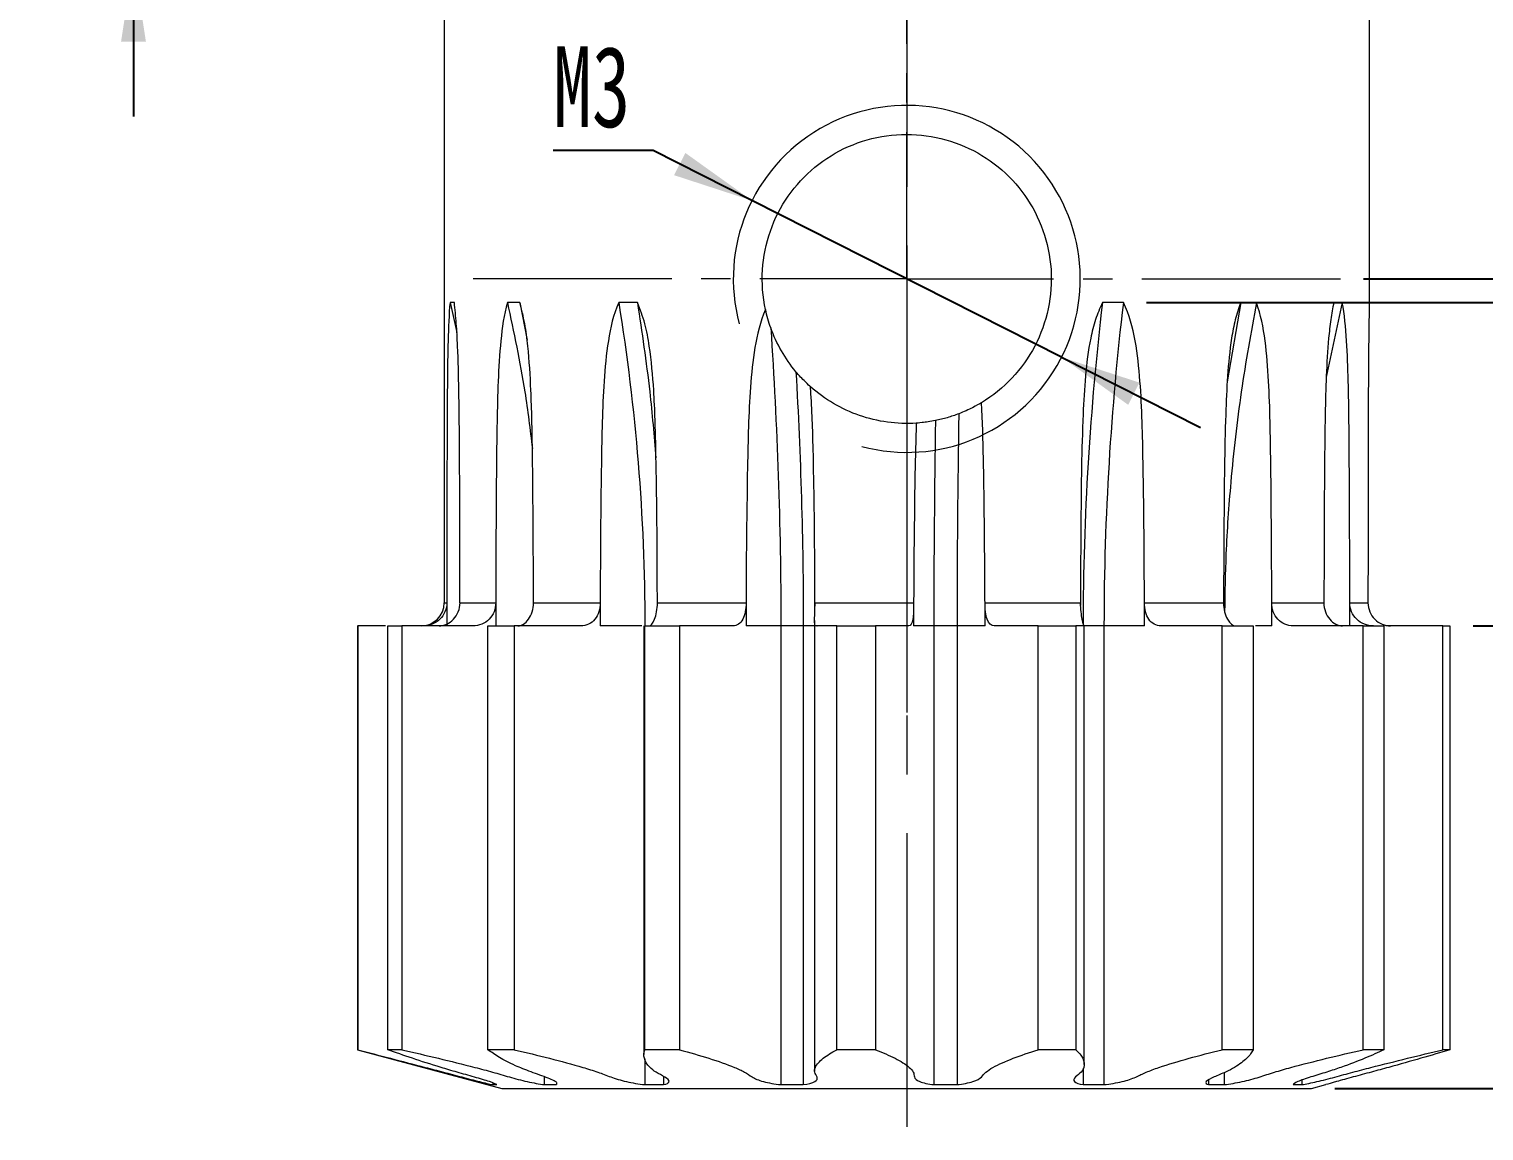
# Model space of a CAD drawing. Header units: millimetres. Extents: x 2 to 295, y 1 to 209.
# Drawn here: x 33.4 to 96.3, y 57.8 to 105.5 of the extents above; entities that cross this region are included whole.
import ezdxf

# ---------------------------------------------------------------- set-up
doc = ezdxf.new("R2010")
doc.units = ezdxf.units.MM
doc.linetypes.add('CENTER', pattern=[10.16, 6.35, -1.27, 1.27, -1.27])
doc.linetypes.add('CENTERX2', pattern=[20.32, 12.7, -2.54, 2.54, -2.54])
doc.layers.add('DIM', color=5, linetype='Continuous')
doc.layers.add('中心线', color=1, linetype='CENTER', lineweight=15)
doc.styles.add('SLDTEXTSTYLE0', font='TXT', dxfattribs={"width": 0.469})
doc.styles.add('SLDTEXTSTYLE14', font='TXT', dxfattribs={"width": 0.7})
doc.dimstyles.new('SLDDIMSTYLE0', dxfattribs={"dimtxt": 3.5, "dimasz": 3.5, "dimexe": 0, "dimexo": 0.0625, "dimgap": 0.875, "dimtad": 2, "dimlfac": 0.2, "dimrnd": 1e-09, "dimzin": 12, "dimdsep": 46, "dimtxsty": 'SLDTEXTSTYLE0', "dimsah": 1, "dimcen": 0.09, "dimadec": 0, "dimazin": 3, "dimtfac": 1, "dimtmove": 0, "dimatfit": 0, "dimfxl": 0, "dimfrac": 2, "dimtolj": 1, "dimtzin": 12, "dimarcsym": 0})
doc.dimstyles.new('SLDDIMSTYLE1', dxfattribs={"dimtxt": 3.5, "dimasz": 3.5, "dimexe": 0, "dimexo": 0.0625, "dimgap": 0.875, "dimtad": 2, "dimlfac": 0.2, "dimrnd": 1e-09, "dimzin": 12, "dimdsep": 46, "dimtxsty": 'SLDTEXTSTYLE0', "dimsah": 1, "dimcen": 0.09, "dimadec": 0, "dimazin": 3, "dimtol": 1, "dimtp": -0.03, "dimtm": 0.08, "dimtfac": 1, "dimtofl": 0, "dimtmove": 0, "dimatfit": 3, "dimfxl": 0, "dimfrac": 2, "dimtolj": 1, "dimarcsym": 0})
doc.dimstyles.new('SLDDIMSTYLE2', dxfattribs={"dimtxt": 3.5, "dimasz": 3.5, "dimexe": 0, "dimexo": 0.0625, "dimgap": 0.875, "dimtad": 2, "dimlfac": 0.2, "dimrnd": 1e-09, "dimzin": 12, "dimdsep": 46, "dimtxsty": 'SLDTEXTSTYLE0', "dimsah": 1, "dimcen": 0.09, "dimadec": 0, "dimazin": 3, "dimtfac": 1, "dimtofl": 0, "dimtmove": 0, "dimatfit": 3, "dimfxl": 0, "dimfrac": 2, "dimtolj": 1, "dimtzin": 12, "dimarcsym": 0})
doc.dimstyles.new('SLDDIMSTYLE3', dxfattribs={"dimtxt": 3.5, "dimasz": 3.5, "dimexe": 0, "dimexo": 0.0625, "dimgap": 0.875, "dimtad": 2, "dimlfac": 0.2, "dimrnd": 1e-09, "dimzin": 12, "dimdsep": 46, "dimtxsty": 'SLDTEXTSTYLE0', "dimsah": 1, "dimcen": 0.09, "dimadec": 0, "dimazin": 3, "dimtol": 1, "dimtp": 0.1, "dimtm": 0.1, "dimtfac": 1, "dimtdec": 1, "dimtofl": 0, "dimtmove": 0, "dimatfit": 3, "dimfxl": 0, "dimfrac": 2, "dimtolj": 1, "dimarcsym": 0})
doc.dimstyles.new('SLDDIMSTYLE4', dxfattribs={"dimtxt": 3.5, "dimasz": 3.5, "dimexe": 0, "dimexo": 0.0625, "dimgap": 0.875, "dimtad": 0, "dimtih": 1, "dimtoh": 1, "dimlfac": 0.2, "dimrnd": 1e-09, "dimzin": 12, "dimdsep": 46, "dimtxsty": 'SLDTEXTSTYLE0', "dimsah": 1, "dimcen": 0, "dimadec": 0, "dimazin": 3, "dimtfac": 1, "dimtmove": 0, "dimatfit": 3, "dimfxl": 0, "dimfrac": 2, "dimtolj": 1, "dimtzin": 12, "dimarcsym": 0})

# ---------------------------------------------------------------- blocks, each defined once
blk = doc.blocks.new('_D')
at = {"layer": 'DIM'}
for p, q in [((37.94, 120.843), (37.94, 127.573)), ((50.804, 120.844), (36.94, 120.843)), ((37.94, 120.843), (37.942, 108.414)), ((50.805, 108.415), (36.942, 108.413)), ((37.942, 108.414), (37.942, 101.683))]:
    blk.add_line(p, q, dxfattribs=at)
for points in [[(37.94, 120.843), (38.479, 124.343), (37.402, 124.343)], [(37.942, 108.414), (37.403, 104.913), (38.48, 104.914)]]:
    blk.add_solid(points, dxfattribs=at)
at = {"layer": 'DIM', "insert": (33.43, 109.445), "char_height": 3.5, "attachment_point": 1, "rotation": 90.00508, "style": 'SLDTEXTSTYLE14'}
blk.add_mtext('MAX=2.5', dxfattribs=at)
blk = doc.blocks.new('_D_1')
at = {"layer": 'DIM'}
for p, q in [((86.873, 129.664), (139.005, 129.664)), ((138.005, 59.664), (138.005, 129.664)), ((89.873, 59.664), (139.005, 59.664))]:
    blk.add_line(p, q, dxfattribs=at)
for points in [[(138.005, 129.664), (137.467, 126.164), (138.544, 126.164)], [(138.005, 59.664), (138.544, 63.164), (137.467, 63.164)]]:
    blk.add_solid(points, dxfattribs=at)
at = {"layer": 'DIM', "char_height": 3.5, "attachment_point": 1, "rotation": 90, "style": 'SLDTEXTSTYLE14'}
for s, insert in [('0.03', (129.42, 93.448)), ('0.08', (133.494, 93.448)), ('-', (129.42, 92.087)), ('-', (133.494, 92.087)), ('14', (133.494, 88.004))]:
    blk.add_mtext(s, dxfattribs=dict(at, insert=insert))
blk = doc.blocks.new('_D_2')
at = {"layer": 'DIM'}
for p, q in [((91.123, 94.664), (118.117, 94.664)), ((117.117, 59.664), (117.117, 94.664)), ((89.873, 59.664), (118.117, 59.664))]:
    blk.add_line(p, q, dxfattribs=at)
for points in [[(117.117, 94.664), (116.578, 91.164), (117.655, 91.164)], [(117.117, 59.664), (117.655, 63.164), (116.578, 63.164)]]:
    blk.add_solid(points, dxfattribs=at)
at = {"layer": 'DIM', "insert": (112.605, 76.102), "char_height": 3.5, "attachment_point": 1, "rotation": 90, "style": 'SLDTEXTSTYLE14'}
blk.add_mtext('7', dxfattribs=at)
blk = doc.blocks.new('_D_3')
at = {"layer": 'DIM'}
for p, q in [((95.858, 79.664), (102.522, 79.664)), ((101.522, 79.664), (101.522, 59.664)), ((89.873, 59.664), (102.522, 59.664))]:
    blk.add_line(p, q, dxfattribs=at)
for points in [[(101.522, 79.664), (100.983, 76.164), (102.06, 76.164)], [(101.522, 59.664), (102.06, 63.164), (100.983, 63.164)]]:
    blk.add_solid(points, dxfattribs=at)
at = {"layer": 'DIM', "insert": (97.01, 69.333), "char_height": 3.5, "attachment_point": 1, "rotation": 90, "style": 'SLDTEXTSTYLE14'}
blk.add_mtext('4', dxfattribs=at)
blk = doc.blocks.new('_D_4')
at = {"layer": 'DIM'}
for p, q in [((92.394, 114.664), (124.913, 114.664)), ((123.913, 114.664), (123.913, 59.664)), ((89.873, 59.664), (124.913, 59.664))]:
    blk.add_line(p, q, dxfattribs=at)
for points in [[(123.913, 114.664), (123.375, 111.164), (124.452, 111.164)], [(123.913, 59.664), (124.452, 63.164), (123.375, 63.164)]]:
    blk.add_solid(points, dxfattribs=at)
at = {"layer": 'DIM', "insert": (119.402, 82.597), "char_height": 3.5, "attachment_point": 1, "rotation": 90, "style": 'SLDTEXTSTYLE14'}
blk.add_mtext('11', dxfattribs=at)
blk = doc.blocks.new('_D_5')
at = {"layer": 'DIM'}
for p, q in [((81.736, 93.641), (110.769, 93.641)), ((109.769, 93.641), (109.769, 59.664)), ((89.873, 59.664), (110.769, 59.664))]:
    blk.add_line(p, q, dxfattribs=at)
for points in [[(109.769, 93.641), (109.231, 90.141), (110.307, 90.141)], [(109.769, 59.664), (110.307, 63.164), (109.231, 63.164)]]:
    blk.add_solid(points, dxfattribs=at)
at = {"layer": 'DIM', "char_height": 3.5, "attachment_point": 1, "rotation": 90, "style": 'SLDTEXTSTYLE14'}
for s, insert in [('±0.1', (105.257, 74.722)), ('6.8', (105.257, 68.67))]:
    blk.add_mtext(s, dxfattribs=dict(at, insert=insert))
blk = doc.blocks.new('_D_7')
at = {"layer": 'DIM'}
for p, q in [((60.402, 100.213), (56.092, 100.213)), ((64.68, 98.049), (60.402, 100.213)), ((78.066, 91.28), (64.68, 98.049)), ((78.066, 91.28), (84.072, 88.242))]:
    blk.add_line(p, q, dxfattribs=at)
for points in [[(64.68, 98.049), (61.8, 100.109), (61.314, 99.148)], [(78.066, 91.28), (80.946, 89.22), (81.432, 90.181)]]:
    blk.add_solid(points, dxfattribs=at)
at = {"layer": 'DIM', "insert": (56.092, 104.724), "char_height": 3.5, "attachment_point": 1, "style": 'SLDTEXTSTYLE14'}
blk.add_mtext('M3', dxfattribs=at)
blk = doc.blocks.new('SW_CENTERMARKSYMBOL_0')
at = {"layer": '中心线', "color": 0}
for p, q in [((0, 12.5), (0, 18.75)), ((0, 0), (0, 12.5)), ((-12.5, 0), (-18.75, 0)), ((0, 0), (-12.5, 0)), ((0, 0), (0, -12.5)), ((0, 0), (12.5, 0)), ((12.5, 0), (18.75, 0)), ((0, -12.5), (0, -18.75))]:
    blk.add_line(p, q, dxfattribs=at)

msp = doc.modelspace()

# ---------------------------------------------------------------- linework, layer by layer
at = {"color": 7, "linetype": 'Continuous', "lineweight": 15}
for p, q in [((51.373, 108.044), (51.373, 80.664)), ((91.373, 93.568), (91.373, 108.044)), ((51.627, 93.646), (51.92, 92.346)), ((54.64, 93.641), (54.956, 92.016)), ((85.809, 93.64), (85.229, 90.213)), ((90.199, 93.643), (89.509, 90.414)), ((51.488, 80.664), (51.488, 79.747)), ((52.058, 80.664), (53.604, 80.664)), ((53.604, 80.664), (53.604, 79.664)), ((55.236, 80.664), (58.119, 80.664)), ((58.119, 80.664), (58.119, 79.664)), ((60.594, 80.664), (64.425, 80.664)), ((64.425, 80.664), (64.425, 79.664)), ((67.408, 80.664), (71.669, 80.664)), ((71.669, 80.664), (71.669, 79.664)), ((74.757, 79.664), (74.757, 80.664)), ((74.757, 80.664), (78.873, 80.664)), ((81.649, 80.664), (85.064, 80.664)), ((81.649, 79.664), (81.649, 80.664)), ((87.153, 80.664), (89.406, 80.664)), ((87.153, 79.664), (87.153, 80.664)), ((90.527, 80.664), (91.313, 80.664)), ((90.527, 79.664), (90.527, 80.664)), ((67.388, 79.896), (67.388, 60.428)), ((47.623, 79.664), (47.623, 61.339)), ((47.623, 79.664), (47.638, 79.664)), ((47.638, 79.664), (47.638, 61.339)), ((48.937, 61.339), (48.937, 79.664)), ((48.937, 79.664), (49.544, 79.664)), ((49.544, 79.664), (49.544, 61.339)), ((53.267, 61.339), (53.267, 79.664)), ((53.267, 79.664), (54.398, 79.664)), ((54.398, 79.664), (54.398, 61.339)), ((60.008, 79.664), (60.008, 61.13)), ((60.042, 61.339), (60.042, 79.664)), ((60.042, 79.664), (61.545, 79.664)), ((61.545, 79.664), (61.545, 61.339)), ((65.93, 79.664), (65.93, 59.832)), ((66.9, 79.664), (65.93, 79.664)), ((66.9, 79.664), (66.9, 59.832)), ((68.347, 61.339), (68.347, 79.664)), ((68.347, 79.664), (70.019, 79.664)), ((70.019, 79.664), (70.019, 61.339)), ((72.543, 79.664), (72.543, 59.832)), ((73.547, 79.664), (72.543, 79.664)), ((73.547, 79.664), (73.547, 59.832)), ((77.061, 61.339), (77.061, 79.664)), ((77.061, 79.664), (78.676, 79.664)), ((78.676, 79.664), (78.676, 61.339)), ((79.9, 79.664), (78.998, 79.664)), ((79.048, 60.705), (79.048, 79.664)), ((79.9, 79.664), (79.9, 59.832)), ((85.007, 61.339), (85.007, 79.664)), ((85.007, 79.664), (86.346, 79.664)), ((86.346, 79.664), (86.346, 61.339)), ((91.111, 61.339), (91.111, 79.664)), ((91.111, 79.664), (91.995, 79.664)), ((91.995, 79.664), (91.995, 61.339)), ((94.55, 61.339), (94.55, 79.664)), ((94.55, 79.664), (94.858, 79.664)), ((94.858, 79.664), (94.858, 61.339)), ((47.623, 61.339), (53.873, 59.664)), ((47.638, 61.339), (47.623, 61.339)), ((49.544, 61.339), (48.937, 61.339)), ((54.398, 61.339), (53.267, 61.339)), ((61.545, 61.339), (60.042, 61.339)), ((70.019, 61.339), (68.347, 61.339)), ((78.676, 61.339), (77.061, 61.339)), ((86.346, 61.339), (85.007, 61.339)), ((91.995, 61.339), (91.111, 61.339)), ((94.858, 61.339), (94.55, 61.339)), ((60.052, 60.942), (60.052, 59.832)), ((78.998, 60.538), (78.998, 59.832)), ((53.471, 59.911), (53.471, 59.832)), ((53.471, 59.832), (53.656, 59.832)), ((55.703, 60.171), (55.703, 59.832)), ((55.703, 59.832), (56.234, 59.832)), ((56.234, 59.895), (56.234, 59.832)), ((60.052, 59.832), (60.857, 59.832)), ((60.857, 60.191), (60.857, 59.832)), ((65.93, 59.832), (66.9, 59.832)), ((72.543, 59.832), (73.547, 59.832)), ((78.998, 59.832), (79.9, 59.832)), ((84.423, 60.039), (84.423, 59.832)), ((84.423, 59.832), (85.102, 59.832)), ((85.102, 60.359), (85.102, 59.832)), ((88.085, 59.832), (88.45, 59.832)), ((88.45, 60.028), (88.45, 59.832)), ((88.873, 59.664), (89.498, 59.832)), ((89.491, 59.832), (89.498, 59.832)), ((53.873, 59.664), (71.373, 59.664)), ((71.373, 59.664), (88.873, 59.664))]:
    msp.add_line(p, q, dxfattribs=at)
at = {"color": 8, "linetype": 'Continuous', "lineweight": 15}
msp.add_line((51.373, 80.664), (51.488, 80.664), dxfattribs=at)
at = {"color": 7, "linetype": 'Continuous', "lineweight": 0}
msp.add_arc((71.373, 94.664), 7.5, 255, 195, dxfattribs=at)
at = {"color": 7, "linetype": 'Continuous', "lineweight": 15}
msp.add_arc((50.373, 80.664), 1, 270, 0, dxfattribs=at)
for points, knots in [([(65.265, 93.338), (65.144, 93.895), (65.1, 94.48), (65.17, 95.622), (65.286, 96.193), (65.853, 97.811), (66.523, 98.768), (67.845, 99.855), (68.331, 100.154), (69.373, 100.613), (69.934, 100.773), (71.633, 101.013), (72.823, 100.85), (74.914, 99.939), (75.819, 99.203), (76.807, 97.805), (77.07, 97.297), (77.452, 96.224), (77.571, 95.652), (77.685, 93.943), (77.437, 92.769), (76.378, 90.751), (75.578, 89.902), (74.602, 89.313)], [0, 0, 0, 0, 0.0625, 0.0625, 0.125, 0.125, 0.25, 0.25, 0.3125, 0.3125, 0.375, 0.375, 0.5, 0.5, 0.625, 0.625, 0.6875, 0.6875, 0.75, 0.75, 0.875, 0.875, 1, 1, 1, 1]), ([(51.627, 93.646), (51.58, 93.131), (51.559, 92.566), (51.527, 91.411), (51.519, 90.828), (51.501, 89.073), (51.498, 87.895), (51.49, 84.368), (51.488, 82.017), (51.488, 79.664)], [0, 0, 0, 0, 0.125, 0.125, 0.25, 0.25, 0.5, 0.5, 1, 1, 1, 1]), ([(51.813, 93.646), (51.795, 93.645), (51.778, 93.644), (51.761, 93.643), (51.745, 93.643), (51.729, 93.642), (51.714, 93.642), (51.683, 93.642), (51.654, 93.644), (51.627, 93.646)], [0, 0, 0, 0, 0.0000504379, 0.0000504379, 0.0000504379, 0.0001008758, 0.0001008758, 0.0001008758, 0.0002017245, 0.0002017245, 0.0002017245, 0.0002017245]), ([(52.057, 80.658), (52.056, 81.176), (52.054, 83.391), (52.045, 86.455), (52.019, 89.645), (51.972, 91.459), (51.905, 92.745), (51.843, 93.346), (51.813, 93.646)], [0, 0, 0, 0, 0.118454, 0.506877, 0.701118, 0.848011, 0.924221, 1, 1, 1, 1]), ([(54.109, 93.641), (53.958, 93.126), (53.88, 92.561), (53.764, 91.406), (53.731, 90.824), (53.66, 89.069), (53.647, 87.892), (53.613, 84.366), (53.604, 82.016), (53.604, 79.664)], [0, 0, 0, 0, 0.125, 0.125, 0.25, 0.25, 0.5, 0.5, 1, 1, 1, 1]), ([(54.64, 93.641), (54.594, 93.639), (54.548, 93.639), (54.503, 93.638), (54.458, 93.637), (54.413, 93.637), (54.369, 93.637), (54.28, 93.637), (54.194, 93.638), (54.109, 93.641)], [0, 0, 0, 0, 0.0000504379, 0.0000504379, 0.0000504379, 0.0001008758, 0.0001008758, 0.0001008758, 0.0002017246, 0.0002017246, 0.0002017246, 0.0002017246]), ([(54.109, 93.641), (54.382, 92.361), (54.828, 90.277), (55.087, 88.151), (55.187, 87.33)], [0, 0, 0, 0, 0.6138375, 1, 1, 1, 1]), ([(55.234, 80.646), (55.233, 81.168), (55.228, 83.387), (55.206, 86.455), (55.148, 89.644), (55.035, 91.456), (54.878, 92.74), (54.719, 93.341), (54.64, 93.641)], [0, 0, 0, 0, 0.119303, 0.507505, 0.701635, 0.848281, 0.924354, 1, 1, 1, 1]), ([(58.922, 93.64), (58.688, 93.125), (58.563, 92.56), (58.379, 91.406), (58.326, 90.823), (58.21, 89.069), (58.189, 87.892), (58.135, 84.366), (58.119, 82.016), (58.119, 79.664)], [0, 0, 0, 0, 0.125, 0.125, 0.25, 0.25, 0.5, 0.5, 1, 1, 1, 1]), ([(59.727, 93.64), (59.658, 93.639), (59.59, 93.638), (59.523, 93.637), (59.455, 93.637), (59.387, 93.637), (59.32, 93.637), (59.186, 93.637), (59.053, 93.638), (58.922, 93.64)], [0, 0, 0, 0, 0.0000504379, 0.0000504379, 0.0000504379, 0.0001008758, 0.0001008758, 0.0001008758, 0.0002017246, 0.0002017246, 0.0002017246, 0.0002017246]), ([(60.591, 80.622), (60.589, 81.152), (60.583, 83.379), (60.551, 86.455), (60.469, 89.643), (60.305, 91.456), (60.078, 92.74), (59.844, 93.34), (59.727, 93.64)], [0, 0, 0, 0, 0.1209092, 0.508421, 0.702206, 0.8485722, 0.9244993, 1, 1, 1, 1]), ([(59.727, 93.64), (59.919, 92.36), (60.254, 90.143), (60.447, 87.881), (60.529, 86.925)], [0, 0, 0, 0, 0.577068, 1, 1, 1, 1]), ([(65.265, 93.338), (65.035, 92.818), (64.904, 92.257), (64.713, 91.127), (64.656, 90.557), (64.532, 88.843), (64.508, 87.694), (64.445, 84.253), (64.425, 81.959), (64.425, 79.664)], [0, 0, 0, 0, 0.125, 0.125, 0.25, 0.25, 0.5, 0.5, 1, 1, 1, 1]), ([(79.834, 93.641), (79.725, 93.398), (79.504, 92.906), (79.253, 91.838), (79.079, 90.468), (78.937, 87.843), (78.9, 84.534), (78.885, 81.78), (78.878, 80.55)], [0, 0, 0, 0, 0.061327, 0.124342, 0.249005, 0.374808, 0.720809, 1, 1, 1, 1]), ([(80.736, 93.641), (80.662, 93.64), (80.588, 93.639), (80.513, 93.639), (80.438, 93.638), (80.363, 93.638), (80.288, 93.638), (80.137, 93.638), (79.986, 93.639), (79.834, 93.641)], [0, 0, 0, 0, 0.0000504379, 0.0000504379, 0.0000504379, 0.0001008758, 0.0001008758, 0.0001008758, 0.0002017245, 0.0002017245, 0.0002017245, 0.0002017245]), ([(81.649, 79.664), (81.649, 82.017), (81.631, 84.369), (81.569, 87.897), (81.545, 89.074), (81.412, 90.831), (81.351, 91.416), (81.142, 92.566), (81.001, 93.126), (80.736, 93.641)], [0, 0, 0, 0, 0.5, 0.5, 0.75, 0.75, 0.875, 0.875, 1, 1, 1, 1]), ([(85.809, 93.64), (85.725, 93.396), (85.556, 92.903), (85.361, 91.834), (85.226, 90.463), (85.115, 87.838), (85.085, 84.554), (85.074, 81.825), (85.069, 80.619)], [0, 0, 0, 0, 0.061702, 0.125103, 0.250612, 0.377268, 0.724866, 1, 1, 1, 1]), ([(86.488, 93.64), (86.257, 92.359), (85.793, 89.795), (85.385, 86.157), (85.155, 82.98), (85.128, 81.111), (85.116, 80.28)], [0, 0, 0, 0, 0.2923459, 0.5853441, 0.8155705, 1, 1, 1, 1]), ([(86.488, 93.64), (86.433, 93.639), (86.378, 93.638), (86.322, 93.637), (86.266, 93.637), (86.21, 93.636), (86.153, 93.636), (86.04, 93.636), (85.925, 93.637), (85.809, 93.64)], [0, 0, 0, 0, 0.0000504379, 0.0000504379, 0.0000504379, 0.0001008758, 0.0001008758, 0.0001008758, 0.0002017246, 0.0002017246, 0.0002017246, 0.0002017246]), ([(87.153, 79.664), (87.153, 82.016), (87.14, 84.368), (87.096, 87.896), (87.079, 89.073), (86.983, 90.829), (86.939, 91.415), (86.786, 92.564), (86.684, 93.125), (86.488, 93.64)], [0, 0, 0, 0, 0.5, 0.5, 0.75, 0.75, 0.875, 0.875, 1, 1, 1, 1]), ([(89.834, 93.643), (89.788, 93.4), (89.693, 92.907), (89.581, 91.84), (89.502, 90.471), (89.436, 87.847), (89.419, 84.568), (89.412, 81.844), (89.409, 80.645)], [0, 0, 0, 0, 0.061737, 0.125175, 0.250619, 0.377209, 0.725873, 1, 1, 1, 1]), ([(90.199, 93.643), (90.17, 93.642), (90.141, 93.641), (90.112, 93.64), (90.083, 93.64), (90.053, 93.639), (90.022, 93.639), (89.962, 93.639), (89.899, 93.64), (89.834, 93.643)], [0, 0, 0, 0, 0.0000504379, 0.0000504379, 0.0000504379, 0.0001008758, 0.0001008758, 0.0001008758, 0.0002017245, 0.0002017245, 0.0002017245, 0.0002017245]), ([(90.527, 79.664), (90.527, 82.017), (90.52, 84.369), (90.499, 87.897), (90.491, 89.075), (90.446, 90.832), (90.425, 91.417), (90.35, 92.567), (90.3, 93.128), (90.199, 93.643)], [0, 0, 0, 0, 0.5, 0.5, 0.75, 0.75, 0.875, 0.875, 1, 1, 1, 1]), ([(91.367, 93.571), (91.363, 93.323), (91.355, 92.819), (91.34, 91.718), (91.329, 90.298), (91.318, 87.669), (91.315, 84.454), (91.314, 81.815), (91.313, 80.661)], [0, 0, 0, 0, 0.063454, 0.128628, 0.260045, 0.392651, 0.734494, 1, 1, 1, 1]), ([(67.208, 90.004), (67.184, 90.026), (67.096, 90.104), (66.857, 90.341), (66.716, 90.49), (66.581, 90.653)], [0, 0, 0, 0, 0.5, 0.5, 1, 1, 1, 1]), ([(67.405, 80.433), (67.403, 81.026), (67.395, 83.316), (67.358, 86.455), (67.279, 89.054), (67.212, 89.953), (67.208, 90.004)], [0, 0, 0, 0, 0.1856962, 0.7176783, 0.9837092, 1, 1, 1, 1]), ([(71.785, 88.428), (70.956, 88.373), (70.11, 88.488), (68.549, 89.028), (67.821, 89.457), (67.208, 90.004)], [0, 0, 0, 0, 0.5, 0.5, 1, 1, 1, 1]), ([(73.622, 88.833), (73.459, 88.77), (73.293, 88.714), (73.126, 88.665), (73.041, 88.641), (72.956, 88.618), (72.871, 88.597), (72.786, 88.576), (72.7, 88.556), (72.613, 88.539)], [0, 0, 0, 0, 0.0001048956, 0.0001048956, 0.0001048956, 0.00015765, 0.00015765, 0.00015765, 0.0002105004, 0.0002105004, 0.0002105004, 0.0002105004]), ([(74.602, 89.313), (74.514, 89.26), (74.382, 89.183), (74.043, 89.01), (73.84, 88.917), (73.622, 88.833)], [0, 0, 0, 0, 0.5, 0.5, 1, 1, 1, 1]), ([(74.757, 79.664), (74.757, 81.273), (74.744, 82.881), (74.703, 86.098), (74.69, 87.707), (74.602, 89.313)], [0, 0, 0, 0, 0.5, 0.5, 1, 1, 1, 1]), ([(71.785, 88.428), (71.73, 86.968), (71.714, 85.507), (71.68, 82.586), (71.669, 81.125), (71.669, 79.664)], [0, 0, 0, 0, 0.5, 0.5, 1, 1, 1, 1]), ([(72.613, 88.539), (72.393, 88.494), (72.188, 88.466), (71.895, 88.435), (71.817, 88.43), (71.785, 88.428)], [0, 0, 0, 0, 0.5, 0.5, 1, 1, 1, 1]), ([(51.488, 80.664), (51.488, 80.396), (51.375, 80.134), (50.995, 79.767), (50.732, 79.664), (50.47, 79.664)], [0, 0, 0, 0, 0.5, 0.5, 1, 1, 1, 1]), ([(51.152, 79.664), (51.375, 79.664), (51.606, 79.766), (51.95, 80.134), (52.058, 80.396), (52.058, 80.664)], [0, 0, 0, 0, 0.5, 0.5, 1, 1, 1, 1]), ([(53.604, 80.664), (53.604, 80.396), (53.501, 80.134), (53.136, 79.767), (52.877, 79.664), (52.612, 79.664)], [0, 0, 0, 0, 0.5, 0.5, 1, 1, 1, 1]), ([(54.565, 79.664), (54.719, 79.664), (54.887, 79.766), (55.149, 80.134), (55.236, 80.396), (55.236, 80.664)], [0, 0, 0, 0, 0.5, 0.5, 1, 1, 1, 1]), ([(58.119, 80.664), (58.119, 80.396), (58.04, 80.134), (57.74, 79.767), (57.519, 79.664), (57.287, 79.664)], [0, 0, 0, 0, 0.5, 0.5, 1, 1, 1, 1]), ([(60.248, 79.664), (60.312, 79.664), (60.395, 79.766), (60.539, 80.134), (60.594, 80.396), (60.594, 80.664)], [0, 0, 0, 0, 0.5, 0.5, 1, 1, 1, 1]), ([(64.425, 80.664), (64.425, 80.396), (64.38, 80.134), (64.185, 79.767), (64.033, 79.664), (63.864, 79.664)], [0, 0, 0, 0, 0.5, 0.5, 1, 1, 1, 1]), ([(67.433, 79.664), (67.399, 79.664), (67.385, 79.766), (67.392, 80.134), (67.408, 80.396), (67.408, 80.664)], [0, 0, 0, 0, 0.5, 0.5, 1, 1, 1, 1]), ([(71.669, 80.664), (71.669, 80.396), (71.664, 80.134), (71.6, 79.767), (71.538, 79.664), (71.456, 79.664)], [0, 0, 0, 0, 0.5, 0.5, 1, 1, 1, 1]), ([(75.15, 79.664), (75.023, 79.664), (74.914, 79.766), (74.782, 80.134), (74.757, 80.396), (74.757, 80.664)], [0, 0, 0, 0, 0.5, 0.5, 1, 1, 1, 1]), ([(78.873, 80.664), (78.873, 80.396), (78.909, 80.134), (78.986, 79.767), (79.021, 79.664), (79.036, 79.664)], [0, 0, 0, 0, 0.5, 0.5, 1, 1, 1, 1]), ([(82.357, 79.664), (82.154, 79.664), (81.965, 79.766), (81.712, 80.134), (81.649, 80.396), (81.649, 80.664)], [0, 0, 0, 0, 0.5, 0.5, 1, 1, 1, 1]), ([(85.064, 80.664), (85.064, 80.396), (85.137, 80.134), (85.342, 79.767), (85.471, 79.664), (85.582, 79.664)], [0, 0, 0, 0, 0.5, 0.5, 1, 1, 1, 1]), ([(88.081, 79.664), (87.828, 79.664), (87.585, 79.766), (87.246, 80.134), (87.153, 80.396), (87.153, 80.664)], [0, 0, 0, 0, 0.5, 0.5, 1, 1, 1, 1]), ([(89.406, 80.664), (89.406, 80.396), (89.505, 80.134), (89.813, 79.767), (90.016, 79.664), (90.208, 79.664)], [0, 0, 0, 0, 0.5, 0.5, 1, 1, 1, 1]), ([(91.549, 79.664), (91.281, 79.664), (91.016, 79.766), (90.636, 80.134), (90.527, 80.396), (90.527, 80.664)], [0, 0, 0, 0, 0.5, 0.5, 1, 1, 1, 1]), ([(91.313, 80.664), (91.313, 80.396), (91.425, 80.134), (91.793, 79.767), (92.044, 79.664), (92.291, 79.664)], [0, 0, 0, 0, 0.5, 0.5, 1, 1, 1, 1]), ([(48.84, 79.664), (48.544, 79.664), (48.134, 79.664), (47.746, 79.664), (47.638, 79.664)], [0, 0, 0, 0, 0.720484, 1, 1, 1, 1]), ([(52.612, 79.664), (52.58, 79.664), (52.502, 79.664), (52.376, 79.664), (52.229, 79.664), (52.073, 79.664), (51.91, 79.664), (51.738, 79.664), (51.559, 79.664), (51.371, 79.664), (51.175, 79.664), (50.972, 79.664), (50.76, 79.664), (50.541, 79.664), (50.315, 79.664), (50.081, 79.664), (49.839, 79.664), (49.66, 79.664), (49.56, 79.664), (49.544, 79.664)], [0.2679009, 0.2679009, 0.2679009, 0.2679009, 0.2761398, 0.2881356, 0.3008168, 0.3141836, 0.3282358, 0.3429735, 0.3583966, 0.3745052, 0.3912993, 0.4087789, 0.426944, 0.4457945, 0.4653305, 0.485552, 0.5064589, 0.5280514, 0.5323469, 0.5323469, 0.5323469, 0.5323469]), ([(57.287, 79.664), (57.259, 79.664), (57.191, 79.664), (57.078, 79.664), (56.947, 79.664), (56.807, 79.664), (56.659, 79.664), (56.502, 79.664), (56.336, 79.664), (56.161, 79.664), (55.978, 79.664), (55.785, 79.664), (55.584, 79.664), (55.374, 79.664), (55.155, 79.664), (54.927, 79.664), (54.69, 79.664), (54.513, 79.664), (54.414, 79.664), (54.398, 79.664)], [0.2679009, 0.2679009, 0.2679009, 0.2679009, 0.2761398, 0.2881356, 0.3008168, 0.3141836, 0.3282358, 0.3429735, 0.3583966, 0.3745052, 0.3912993, 0.4087789, 0.426944, 0.4457945, 0.4653305, 0.485552, 0.5064589, 0.5280514, 0.5323469, 0.5323469, 0.5323469, 0.5323469]), ([(63.864, 79.664), (63.844, 79.664), (63.794, 79.664), (63.712, 79.664), (63.614, 79.664), (63.508, 79.664), (63.395, 79.664), (63.273, 79.664), (63.144, 79.664), (63.006, 79.664), (62.859, 79.664), (62.704, 79.664), (62.54, 79.664), (62.368, 79.664), (62.186, 79.664), (61.995, 79.664), (61.795, 79.664), (61.643, 79.664), (61.559, 79.664), (61.545, 79.664)], [0.2679009, 0.2679009, 0.2679009, 0.2679009, 0.2761398, 0.2881356, 0.3008168, 0.3141836, 0.3282358, 0.3429735, 0.3583966, 0.3745052, 0.3912993, 0.4087789, 0.426944, 0.4457945, 0.4653305, 0.485552, 0.5064589, 0.5280514, 0.5323469, 0.5323469, 0.5323469, 0.5323469]), ([(68.347, 79.664), (68.34, 79.664), (68.297, 79.664), (68.221, 79.664), (68.124, 79.664), (68.034, 79.664), (67.952, 79.664), (67.876, 79.664), (67.808, 79.664), (67.745, 79.664), (67.689, 79.664), (67.639, 79.664), (67.595, 79.664), (67.555, 79.664), (67.521, 79.664), (67.492, 79.664), (67.466, 79.664), (67.447, 79.664), (67.437, 79.664), (67.433, 79.664)], [0.4676531, 0.4676531, 0.4676531, 0.4676531, 0.4719486, 0.4935411, 0.514448, 0.5346695, 0.5542055, 0.573056, 0.5912211, 0.6087007, 0.6254948, 0.6416034, 0.6570265, 0.6717642, 0.6858164, 0.6991832, 0.7118644, 0.7238602, 0.7320991, 0.7320991, 0.7320991, 0.7320991]), ([(71.456, 79.664), (71.446, 79.664), (71.422, 79.664), (71.38, 79.664), (71.328, 79.664), (71.271, 79.664), (71.208, 79.664), (71.139, 79.664), (71.063, 79.664), (70.98, 79.664), (70.891, 79.664), (70.794, 79.664), (70.69, 79.664), (70.577, 79.664), (70.457, 79.664), (70.329, 79.664), (70.193, 79.664), (70.088, 79.664), (70.029, 79.664), (70.019, 79.664)], [0.2679009, 0.2679009, 0.2679009, 0.2679009, 0.2761398, 0.2881356, 0.3008168, 0.3141836, 0.3282358, 0.3429735, 0.3583966, 0.3745052, 0.3912993, 0.4087789, 0.426944, 0.4457945, 0.4653305, 0.485552, 0.5064589, 0.5280514, 0.5323469, 0.5323469, 0.5323469, 0.5323469]), ([(77.061, 79.664), (77.049, 79.664), (76.976, 79.664), (76.846, 79.664), (76.674, 79.664), (76.512, 79.664), (76.358, 79.664), (76.214, 79.664), (76.077, 79.664), (75.949, 79.664), (75.829, 79.664), (75.717, 79.664), (75.612, 79.664), (75.515, 79.664), (75.426, 79.664), (75.343, 79.664), (75.267, 79.664), (75.203, 79.664), (75.165, 79.664), (75.15, 79.664)], [0.4676531, 0.4676531, 0.4676531, 0.4676531, 0.4719486, 0.4935411, 0.514448, 0.5346695, 0.5542055, 0.573056, 0.5912211, 0.6087007, 0.6254948, 0.6416034, 0.6570265, 0.6717642, 0.6858164, 0.6991832, 0.7118644, 0.7238602, 0.7320991, 0.7320991, 0.7320991, 0.7320991]), ([(79.024, 79.664), (79.023, 79.664), (79.02, 79.664), (78.848, 79.664), (78.707, 79.664), (78.676, 79.664)], [0, 0, 0, 0, 0.350961, 0.858461, 1, 1, 1, 1]), ([(85.007, 79.664), (84.991, 79.664), (84.898, 79.664), (84.731, 79.664), (84.509, 79.664), (84.296, 79.664), (84.092, 79.664), (83.897, 79.664), (83.711, 79.664), (83.535, 79.664), (83.367, 79.664), (83.208, 79.664), (83.058, 79.664), (82.916, 79.664), (82.783, 79.664), (82.658, 79.664), (82.541, 79.664), (82.442, 79.664), (82.382, 79.664), (82.357, 79.664)], [0.4676531, 0.4676531, 0.4676531, 0.4676531, 0.4719486, 0.4935411, 0.514448, 0.5346695, 0.5542055, 0.573056, 0.5912211, 0.6087007, 0.6254948, 0.6416034, 0.6570265, 0.6717642, 0.6858164, 0.6991832, 0.7118644, 0.7238602, 0.7320991, 0.7320991, 0.7320991, 0.7320991]), ([(91.111, 79.664), (91.095, 79.664), (90.994, 79.664), (90.812, 79.664), (90.569, 79.664), (90.334, 79.664), (90.107, 79.664), (89.889, 79.664), (89.679, 79.664), (89.478, 79.664), (89.285, 79.664), (89.101, 79.664), (88.925, 79.664), (88.758, 79.664), (88.599, 79.664), (88.449, 79.664), (88.308, 79.664), (88.186, 79.664), (88.111, 79.664), (88.081, 79.664)], [0.4676531, 0.4676531, 0.4676531, 0.4676531, 0.4719486, 0.4935411, 0.514448, 0.5346695, 0.5542055, 0.573056, 0.5912211, 0.6087007, 0.6254948, 0.6416034, 0.6570265, 0.6717642, 0.6858164, 0.6991832, 0.7118644, 0.7238602, 0.7320991, 0.7320991, 0.7320991, 0.7320991]), ([(94.55, 79.664), (94.432, 79.664), (93.889, 79.664), (93.074, 79.664), (92.359, 79.664), (92.092, 79.664)], [0, 0, 0, 0, 0.148888, 0.682735, 1, 1, 1, 1]), ([(47.638, 61.339), (48.096, 61.219), (48.566, 61.097), (49.536, 60.845), (50.039, 60.715), (50.817, 60.512), (51.077, 60.444), (51.602, 60.304), (51.867, 60.233), (52.393, 60.092), (52.661, 60.022), (53.133, 59.905), (53.322, 59.862), (53.471, 59.832)], [0, 0, 0, 0, 0.25, 0.25, 0.5, 0.5, 0.625, 0.625, 0.75, 0.75, 0.875, 0.875, 1, 1, 1, 1]), ([(53.656, 59.832), (53.6, 59.862), (53.499, 59.904), (53.16, 60.018), (52.926, 60.088), (52.436, 60.228), (52.178, 60.3), (51.692, 60.439), (51.463, 60.507), (50.795, 60.711), (50.382, 60.843), (49.62, 61.096), (49.268, 61.219), (48.937, 61.339)], [0, 0, 0, 0, 0.125, 0.125, 0.25, 0.25, 0.375, 0.375, 0.5, 0.5, 0.75, 0.75, 1, 1, 1, 1]), ([(49.544, 61.339), (50.069, 61.219), (50.595, 61.097), (51.647, 60.845), (52.178, 60.715), (52.961, 60.512), (53.218, 60.444), (53.712, 60.304), (53.948, 60.233), (54.438, 60.092), (54.701, 60.022), (55.233, 59.905), (55.482, 59.862), (55.703, 59.832)], [0, 0, 0, 0, 0.25, 0.25, 0.5, 0.5, 0.625, 0.625, 0.75, 0.75, 0.875, 0.875, 1, 1, 1, 1]), ([(56.244, 59.879), (56.249, 59.888), (56.264, 59.917), (56.142, 59.998), (55.754, 60.161), (55.113, 60.383), (54.335, 60.69), (53.736, 61.008), (53.423, 61.229), (53.267, 61.339)], [0, 0, 0, 0, 0.03286, 0.10491, 0.176771, 0.34905, 0.520087, 0.759818, 1, 1, 1, 1]), ([(54.398, 61.339), (54.92, 61.219), (55.43, 61.097), (56.423, 60.845), (56.908, 60.715), (57.592, 60.512), (57.811, 60.444), (58.208, 60.304), (58.383, 60.233), (58.771, 60.092), (58.993, 60.022), (59.512, 59.905), (59.788, 59.862), (60.052, 59.832)], [0, 0, 0, 0, 0.25, 0.25, 0.5, 0.5, 0.625, 0.625, 0.75, 0.75, 0.875, 0.875, 1, 1, 1, 1]), ([(60.857, 59.832), (60.993, 59.862), (61.09, 59.904), (61.11, 60.018), (61.027, 60.088), (60.794, 60.228), (60.648, 60.3), (60.423, 60.439), (60.342, 60.507), (60.137, 60.711), (60.063, 60.843), (59.995, 61.096), (60.002, 61.219), (60.042, 61.339)], [0, 0, 0, 0, 0.125, 0.125, 0.25, 0.25, 0.375, 0.375, 0.5, 0.5, 0.75, 0.75, 1, 1, 1, 1]), ([(61.545, 61.339), (61.993, 61.219), (62.419, 61.097), (63.217, 60.845), (63.593, 60.715), (64.084, 60.512), (64.235, 60.444), (64.482, 60.304), (64.572, 60.233), (64.805, 60.092), (64.957, 60.022), (65.393, 59.905), (65.659, 59.862), (65.93, 59.832)], [0, 0, 0, 0, 0.25, 0.25, 0.5, 0.5, 0.625, 0.625, 0.75, 0.75, 0.875, 0.875, 1, 1, 1, 1]), ([(66.9, 59.832), (67.111, 59.862), (67.294, 59.904), (67.502, 60.018), (67.517, 60.088), (67.47, 60.228), (67.415, 60.3), (67.377, 60.439), (67.391, 60.507), (67.478, 60.711), (67.601, 60.843), (67.919, 61.096), (68.117, 61.219), (68.347, 61.339)], [0, 0, 0, 0, 0.125, 0.125, 0.25, 0.25, 0.375, 0.375, 0.5, 0.5, 0.75, 0.75, 1, 1, 1, 1]), ([(70.019, 61.339), (70.332, 61.219), (70.617, 61.097), (71.113, 60.845), (71.328, 60.715), (71.56, 60.512), (71.624, 60.444), (71.686, 60.304), (71.679, 60.233), (71.727, 60.092), (71.787, 60.022), (72.082, 59.905), (72.302, 59.862), (72.543, 59.832)], [0, 0, 0, 0, 0.25, 0.25, 0.5, 0.5, 0.625, 0.625, 0.75, 0.75, 0.875, 0.875, 1, 1, 1, 1]), ([(73.547, 59.832), (73.804, 59.862), (74.049, 59.904), (74.416, 60.018), (74.528, 60.088), (74.673, 60.228), (74.716, 60.3), (74.87, 60.439), (74.979, 60.507), (75.345, 60.711), (75.648, 60.843), (76.309, 61.096), (76.672, 61.219), (77.061, 61.339)], [0, 0, 0, 0, 0.125, 0.125, 0.25, 0.25, 0.375, 0.375, 0.5, 0.5, 0.75, 0.75, 1, 1, 1, 1]), ([(78.676, 61.339), (78.812, 61.219), (78.916, 61.097), (79.044, 60.845), (79.069, 60.715), (79.011, 60.512), (78.978, 60.444), (78.848, 60.304), (78.746, 60.233), (78.6, 60.092), (78.562, 60.022), (78.675, 59.905), (78.819, 59.862), (78.998, 59.832)], [0, 0, 0, 0, 0.25, 0.25, 0.5, 0.5, 0.625, 0.625, 0.75, 0.75, 0.875, 0.875, 1, 1, 1, 1]), ([(79.9, 59.832), (80.169, 59.862), (80.442, 59.904), (80.92, 60.018), (81.113, 60.088), (81.431, 60.228), (81.566, 60.3), (81.891, 60.439), (82.079, 60.507), (82.675, 60.711), (83.117, 60.843), (84.033, 61.096), (84.511, 61.219), (85.007, 61.339)], [0, 0, 0, 0, 0.125, 0.125, 0.25, 0.25, 0.375, 0.375, 0.5, 0.5, 0.75, 0.75, 1, 1, 1, 1]), ([(86.346, 61.339), (86.288, 61.219), (86.198, 61.097), (85.939, 60.845), (85.771, 60.715), (85.431, 60.512), (85.305, 60.444), (85, 60.304), (84.816, 60.233), (84.498, 60.092), (84.365, 60.022), (84.282, 59.905), (84.331, 59.862), (84.423, 59.832)], [0, 0, 0, 0, 0.25, 0.25, 0.5, 0.5, 0.625, 0.625, 0.75, 0.75, 0.875, 0.875, 1, 1, 1, 1]), ([(85.102, 59.832), (85.346, 59.862), (85.611, 59.904), (86.134, 60.018), (86.383, 60.088), (86.83, 60.228), (87.039, 60.3), (87.491, 60.439), (87.733, 60.507), (88.479, 60.711), (89.001, 60.843), (90.046, 61.096), (90.576, 61.219), (91.111, 61.339)], [0, 0, 0, 0, 0.125, 0.125, 0.25, 0.25, 0.375, 0.375, 0.5, 0.5, 0.75, 0.75, 1, 1, 1, 1]), ([(91.995, 61.339), (91.749, 61.219), (91.477, 61.097), (90.867, 60.845), (90.528, 60.715), (89.952, 60.512), (89.751, 60.444), (89.312, 60.304), (89.071, 60.233), (88.623, 60.092), (88.414, 60.022), (88.146, 59.905), (88.092, 59.862), (88.085, 59.832)], [0, 0, 0, 0, 0.25, 0.25, 0.5, 0.5, 0.625, 0.625, 0.75, 0.75, 0.875, 0.875, 1, 1, 1, 1]), ([(88.45, 59.832), (88.636, 59.862), (88.856, 59.904), (89.355, 60.018), (89.625, 60.088), (90.142, 60.228), (90.397, 60.3), (90.915, 60.439), (91.178, 60.507), (91.973, 60.711), (92.504, 60.843), (93.538, 61.096), (94.047, 61.219), (94.55, 61.339)], [0, 0, 0, 0, 0.125, 0.125, 0.25, 0.25, 0.375, 0.375, 0.5, 0.5, 0.75, 0.75, 1, 1, 1, 1]), ([(94.858, 61.339), (94.458, 61.219), (94.041, 61.097), (93.162, 60.845), (92.699, 60.715), (91.964, 60.512), (91.715, 60.444), (91.202, 60.304), (90.936, 60.233), (90.418, 60.092), (90.161, 60.022), (89.744, 59.905), (89.596, 59.862), (89.491, 59.832)], [0, 0, 0, 0, 0.25, 0.25, 0.5, 0.5, 0.625, 0.625, 0.75, 0.75, 0.875, 0.875, 1, 1, 1, 1])]:
    msp.add_open_spline(points, degree=3, knots=knots, dxfattribs=at)
for points in [[(58.922, 93.64), (59.646, 89.099), (60.052, 84.373), (60.052, 79.664)], [(65.493, 92.546), (65.399, 92.806), (65.324, 93.07), (65.265, 93.338)], [(79.834, 93.641), (79.297, 89.101), (78.998, 84.373), (78.998, 79.664)], [(80.736, 93.641), (80.2, 89.101), (79.9, 84.373), (79.9, 79.664)], [(91.373, 93.568), (91.373, 93.568), (91.371, 93.569), (91.367, 93.571)], [(65.493, 92.546), (65.774, 88.343), (65.93, 83.995), (65.93, 79.664)], [(66.581, 90.653), (66.109, 91.216), (65.74, 91.861), (65.493, 92.546)], [(66.581, 90.653), (66.787, 87.044), (66.9, 83.348), (66.9, 79.664)], [(73.622, 88.833), (73.573, 85.806), (73.547, 82.731), (73.547, 79.664)], [(72.613, 88.539), (72.567, 85.607), (72.543, 82.631), (72.543, 79.664)], [(65.93, 79.664), (64.867, 79.664), (64.725, 79.664), (64.425, 79.664)], [(72.543, 79.664), (71.597, 79.664), (71.721, 79.664), (71.669, 79.664)], [(74.757, 79.664), (74.578, 79.664), (74.569, 79.664), (73.547, 79.664)], [(81.649, 79.664), (81.238, 79.664), (80.968, 79.664), (79.9, 79.664)]]:
    msp.add_open_spline(points, degree=3, dxfattribs=at)
at = {"color": 8, "linetype": 'Continuous', "lineweight": 15}
for points, knots in [([(59.922, 79.664), (59.757, 79.664), (59.425, 79.664), (58.942, 79.664), (58.524, 79.664), (58.267, 79.664), (58.119, 79.664)], [0, 0, 0, 0, 0.236614, 0.472987, 0.697993, 1, 1, 1, 1]), ([(67.388, 79.664), (67.369, 79.664), (67.288, 79.664), (67.068, 79.664), (66.9, 79.664)], [0, 0, 0, 0, 0.238761, 1, 1, 1, 1]), ([(67.49, 79.664), (67.495, 79.664), (67.507, 79.664), (67.441, 79.664), (67.408, 79.664)], [0, 0, 0, 0, 0.493266, 1, 1, 1, 1]), ([(87.153, 79.664), (86.983, 79.664), (86.759, 79.664), (86.505, 79.664), (86.444, 79.664)], [0, 0, 0, 0, 0.757548, 1, 1, 1, 1])]:
    msp.add_open_spline(points, degree=3, knots=knots, dxfattribs=at)
at = {"layer": '中心线', "linetype": 'CENTERX2', "lineweight": 0}
msp.add_line((71.373, 131.664), (71.373, 57.832), dxfattribs=at)

# ---------------------------------------------------------------- block references
at = {"layer": '中心线'}
msp.add_blockref('SW_CENTERMARKSYMBOL_0', (71.373, 94.664), dxfattribs=at)

# ---------------------------------------------------------------- dimensions: what is measured, and where the dimension line sits
at = {"layer": 'DIM'}
for base, p1, p2, dimstyle, picture, middle in [((138.005, 129.664), (88.873, 59.664), (85.873, 129.664), 'SLDDIMSTYLE1', '_D_1', (138.005, 93.448)), ((123.913, 59.664), (91.394, 114.664), (88.873, 59.664), 'SLDDIMSTYLE2', '_D_4', (123.913, 83.958)), ((117.117, 94.664), (88.873, 59.664), (90.123, 94.664), 'SLDDIMSTYLE2', '_D_2', (117.117, 76.783)), ((109.769, 59.664), (80.736, 93.641), (88.873, 59.664), 'SLDDIMSTYLE3', '_D_5', (109.769, 74.795)), ((101.522, 59.664), (94.858, 79.664), (88.873, 59.664), 'SLDDIMSTYLE2', '_D_3', (101.522, 70.014))]:
    dim = msp.add_linear_dim(base=base, p1=p1, p2=p2, angle=90, dimstyle=dimstyle, dxfattribs=at)
    dim.commit()
    dim.dimension.update_dxf_attribs({"geometry": picture, "text_midpoint": middle, "dimtype": 160})
dim = msp.add_linear_dim(base=(37.942, 108.414), p1=(51.804, 120.844), p2=(51.805, 108.415), angle=270.00508, text='MAX=2.5', dimstyle='SLDDIMSTYLE0', dxfattribs=at)
dim.commit()
dim.dimension.update_dxf_attribs({"geometry": '_D', "text_midpoint": (37.941, 114.21), "dimtype": 160})
dim = msp.add_diameter_dim_2p(p1=(64.68, 98.049), p2=(78.066, 91.28), dimstyle='SLDDIMSTYLE4', dxfattribs=at)
dim.commit()
dim.dimension.update_dxf_attribs({"geometry": '_D_7', "text_midpoint": (57.454, 102.25), "dimtype": 163})

doc.saveas('drawing.dxf')
